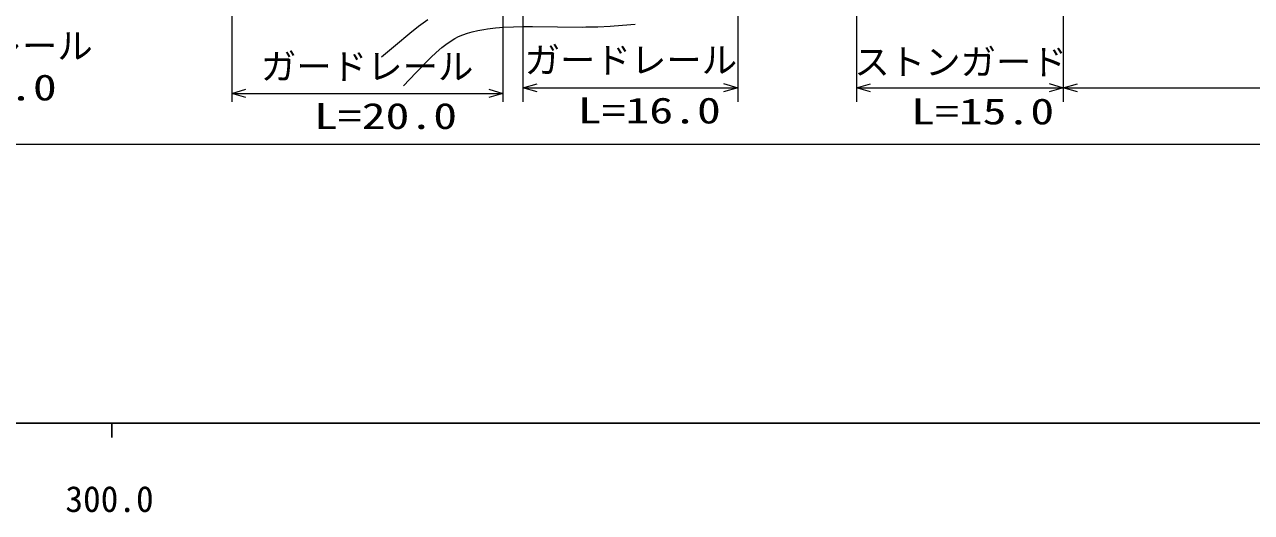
# Model space of a CAD drawing. Units: millimetres, scale not verified. Extents: x -64632 to 575368, y -97377 to 262623.
# Drawn here: x 257211 to 343829, y 81338 to 115737 of the extents above; entities that cross this region are included whole.
import ezdxf
from ezdxf.enums import TextEntityAlignment as Align

# ---------------------------------------------------------------- set-up
doc = ezdxf.new("R2010")
doc.units = ezdxf.units.MM
doc.header["$LTSCALE"] = 1000
for name, color, linetype, lineweight in [('M-BGD', 7, 'Continuous', 13), ('M-STR-HTXT', 7, 'Continuous', 13), ('M-TTL-BAND', 7, 'Continuous', 25)]:
    doc.layers.add(name, color=color, linetype=linetype, lineweight=lineweight)
doc.styles.add('ＭＳ ゴシック', font='')
doc.styles.get('ＭＳ ゴシック').set_extended_font_data('MS Gothic')

# ---------------------------------------------------------------- blocks, each defined once
blk = doc.blocks.new('BUHIN12')
at = {"color": 7, "linetype": 'Continuous', "lineweight": 13}
blk.add_lwpolyline([(-288, -1000), (0, 0), (285, -1000)], dxfattribs=at)

msp = doc.modelspace()

# ---------------------------------------------------------------- linework, layer by layer
at = {"layer": 'M-BGD'}
for points in [[(282406, 113455), (283396, 114296), (284405, 115126), (285033, 115619), (285682, 116102)], [(283965, 111427), (284840, 112340), (285733, 113244), (285899, 113406), (286278, 113767), (286678, 114120), (286959, 114343), (287252, 114549), (287582, 114748), (287857, 114886), (288151, 115010), (288481, 115126), (288820, 115223), (289223, 115316), (289642, 115392), (289902, 115431), (290462, 115497), (291021, 115543), (291719, 115576), (292416, 115590), (293064, 115590), (294825, 115567), (296590, 115565), (296840, 115567), (297687, 115586), (298543, 115625), (299429, 115686), (300326, 115768)]]:
    msp.add_lwpolyline(points, dxfattribs=at)
at = {"layer": 'M-STR-HTXT'}
for p, q in [((271844, 120283), (271844, 110283)), ((290982, 120283), (290982, 110283)), ((292393, 120283), (292393, 110283)), ((307563, 120283), (307563, 110283)), ((315936, 120283), (315936, 110283)), ((330541, 120283), (330541, 110283)), ((271844, 110887), (290982, 110887)), ((292393, 111283), (307563, 111283)), ((315936, 111283), (330541, 111283)), ((330541, 111283), (375109, 111283)), ((376660, 107280), (176428, 107280))]:
    msp.add_line(p, q, dxfattribs=at)
at = {"layer": 'M-TTL-BAND'}
for p, q in [((-64632, 87623), (474368, 87623)), ((263368, 87623), (263368, 86623))]:
    msp.add_line(p, q, dxfattribs=at)

# ---------------------------------------------------------------- block references
at = {"layer": 'M-STR-HTXT'}
for p, rotation in [((271844, 110887), 90), ((290982, 110887), 270), ((292393, 111283), 90), ((307563, 111283), 270), ((315936, 111283), 90), ((330541, 111283), 270), ((330541, 111283), 90)]:
    msp.add_blockref('BUHIN12', p, dxfattribs=dict(at, rotation=rotation))

# ---------------------------------------------------------------- texts
at = {"layer": 'M-STR-HTXT', "style": 'ＭＳ ゴシック'}
for s, p in [('ガードレール', (247023, 112767)), ('ガードレール', (292517, 111770)), ('ガードレール', (273898, 111317)), ('ストンガード', (315791, 111641))]:
    msp.add_text(s, height=1833, dxfattribs=at).set_placement(p, align=Align.BOTTOM_LEFT)
at = {"layer": 'M-STR-HTXT', "style": 'ＭＳ ゴシック', "width": 1.35}
for s, p in [('L=11.0', (249384, 109839)), ('L=20.0', (277648, 107826)), ('L=16.0', (296267, 108214)), ('L=15.0', (319800, 108149))]:
    msp.add_text(s, height=1833, dxfattribs=at).set_placement(p, align=Align.BOTTOM_LEFT)
at = {"layer": 'M-TTL-BAND', "style": 'ＭＳ ゴシック'}
msp.add_text('300.0', height=1833, dxfattribs=at).set_placement((263212, 80818), align=Align.BOTTOM_CENTER)

doc.saveas('drawing.dxf')
